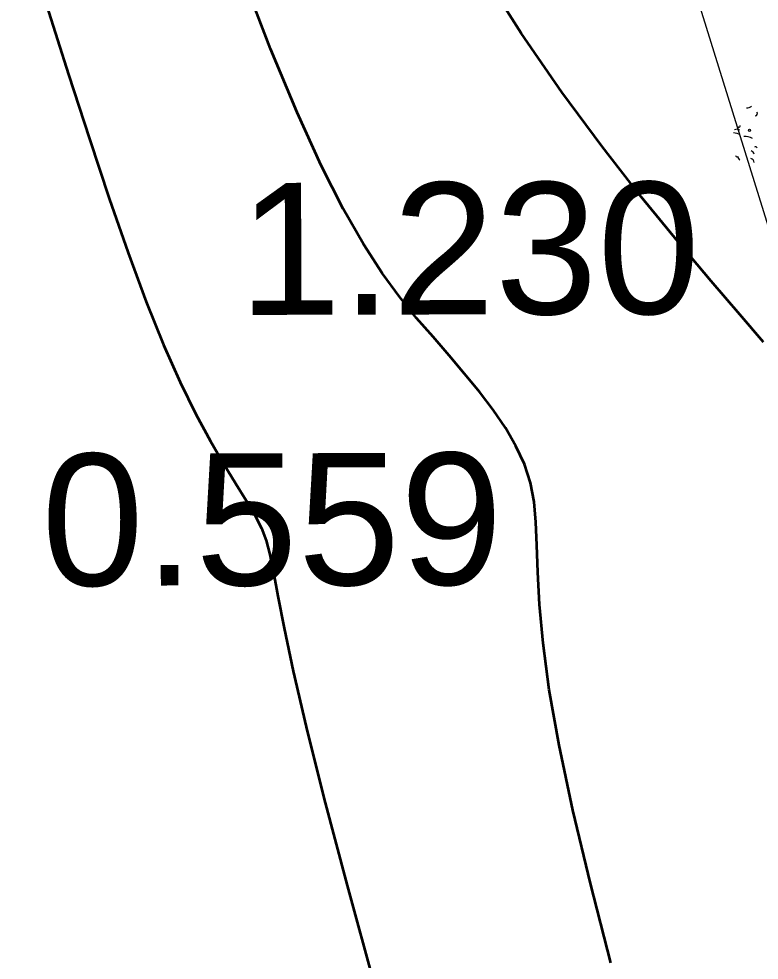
# Model space of a CAD drawing. Header units: millimetres. Extents: x 563604 to 809435, y 2337 to 1331933.
# Drawn here: x 736858 to 740224, y 1234832 to 1239113 of the extents above; entities that cross this region are included whole.
import ezdxf

# ---------------------------------------------------------------- set-up
doc = ezdxf.new("R2010")
doc.units = ezdxf.units.MM
for name, color, linetype, lineweight in [('A-ANNO-DIMS', 211, 'Continuous', 9), ('A-ANNO-DIMS-340', 211, 'Continuous', 9), ('CD TAI', 7, 'Continuous', 9), ('DM CAI-1', 9, 'Continuous', 35), ('ks_caytram-1', 253, 'Continuous', 9), ('MUONG DAT-1', 253, 'Continuous', 9), ('NCV_TKCS_HIEN TRANG_251226_dwg-1', 253, 'Continuous', 9)]:
    doc.layers.add(name, color=color, linetype=linetype, lineweight=lineweight)
doc.styles.add('Arial', font='arial_0.ttf', dxfattribs={"height": 600.128024})
doc.styles.add('Arial_2', font='arial_0.ttf', dxfattribs={"width": 0.9, "height": 1360})
doc.dimstyles.new('1_Dim_chi_tiet_khu_đất_1', dxfattribs={"dimscale": 304.8, "dimtxt": 1387.552784, "dimasz": 1.338583, "dimexe": 1.115486, "dimexo": 0.0625, "dimgap": 0.111549, "dimtad": 1, "dimdec": 0, "dimrnd": 5, "dimzin": 0, "dimdsep": 46, "dimtxsty": 'Arial_2', "dimblk1": 'OBLIQUE', "dimblk2": 'OBLIQUE', "dimsah": 1, "dimcen": 0.09, "dimdle": 1.115486, "dimazin": 0, "dimtfac": 1, "dimtdec": 4, "dimtix": 1, "dimtmove": 0, "dimatfit": 3, "dimfxl": 3.346457, "dimfxlon": 1, "dimtvp": 1, "dimtolj": 1, "dimtzin": 0, "dimarcsym": 2})

# ---------------------------------------------------------------- blocks, each defined once
blk = doc.blocks.new('NCV_TKCS_HIEN TRANG_251226_dwg_CX-2645538-TỔNG THỂ_HIỆN TRẠNG KHU ĐẤT')
at = {"layer": 'ks_caytram-1'}
blk.add_circle((723047.7, 1294046.5), 5.04, dxfattribs=at)
for centre, radius, start, end in [((723036.9, 1294182.4), 32.8, 265.9801, 307.6891), ((723073.4, 1294123.4), 10.4, 271.9771, 38.2601), ((722969.3, 1293965.2), 70.7, 58.882, 85.7499), ((722988.9, 1294029.2), 22.3, 52.8341, 116.5544), ((722999.6, 1294067.6), 6.37, 195.3891, 15.3891), ((723022.9, 1293938.6), 80.5, 61.1891, 91.0094), ((723050, 1293935), 18.9, 11.414, 74.273), ((723075.3, 1293965.3), 6.6, 2.6141, 134.0528), ((722990.5, 1293933.3), 6.76, 182.7541, 299.4031), ((723021.8, 1293932.9), 28.5, 191.0541, 231.1441), ((723049.1, 1293899.4), 19.6, 4.085, 78.555)]:
    blk.add_arc(centre, radius, start, end, dxfattribs=at)
blk = doc.blocks.new('NCV_TKCS_HIEN TRANG_251226_dwg-1595164-TỔNG THỂ_HIỆN TRẠNG KHU ĐẤT')
at = {"layer": 'DM CAI-1', "flags": 128}
for points in [[(740244, 1237642.7), (740136.4, 1237767.7), (740005.3, 1237920.3), (739854, 1238099.8), (739687.4, 1238304.2), (739510.1, 1238531.6), (739326.8, 1238780), (739142.2, 1239047.4), (738961.1, 1239332)], [(739548.6, 1234820.4), (739456.5, 1235181.6), (739377, 1235514.5), (739313.8, 1235810.2), (739269.5, 1236062), (739241.3, 1236273.2), (739225.2, 1236449.4), (739217.1, 1236596.3), (739212.9, 1236719.5), (739208.7, 1236824.6), (739200.4, 1236917.3), (739184, 1237003.2), (739156.3, 1237087.1), (739117.8, 1237170.1), (739070, 1237252.5), (739014.3, 1237334.6), (738952.1, 1237416.8), (738884.8, 1237499.2), (738814, 1237582.2), (738740.9, 1237666.1), (738666.6, 1237752.2), (738590.1, 1237846.6), (738509.9, 1237956.1), (738424.6, 1238087.8), (738332.6, 1238248.7), (738232.4, 1238445.9), (738122.7, 1238686.3), (738002, 1238976.9), (737869.6, 1239322.2)], [(736983.4, 1239174.3), (737083.6, 1238859.9), (737178.7, 1238566.6), (737269.1, 1238295.6), (737355.1, 1238048.3), (737437.3, 1237825.9), (737515.9, 1237629.8), (737591.1, 1237460.4), (737662.4, 1237315.7), (737728.8, 1237192.5), (737789.7, 1237088), (737844.1, 1236999.1), (737891.4, 1236923), (737930.7, 1236856.6), (737961.2, 1236797.1), (737982.9, 1236740.1), (737999.6, 1236676.6), (738015.7, 1236595.9), (738035.7, 1236487.8), (738064.1, 1236341.6), (738105.5, 1236147), (738164.3, 1235893.4), (738245.1, 1235570.5), (738350.7, 1235172.3), (738476.9, 1234711.8)]]:
    blk.add_lwpolyline(points, dxfattribs=at)
at = {"layer": 'MUONG DAT-1', "flags": 128}
blk.add_lwpolyline([(752286.9, 1199548), (747733.3, 1213433.3), (740799, 1236446.8), (737239.8, 1247927.9), (731715.3, 1265616), (728295.2, 1276774.1), (725536.1, 1284652.1), (720895.6, 1301124.3), (717081.2, 1300936.3), (710093.2, 1307531.3), (707990.2, 1306468.1), (691820.2, 1300720.9), (687515.8, 1297110), (687945.7, 1294643.5), (696311.8, 1277455.4), (695625.2, 1272682.1)], dxfattribs=at)
blk.add_blockref('NCV_TKCS_HIEN TRANG_251226_dwg_CX-2645538-TỔNG THỂ_HIỆN TRẠNG KHU ĐẤT', (17132.2, -55441))
at = {"layer": 'CD TAI', "char_height": 600.13, "width": 2512.823, "attachment_point": 1, "rotation": 0.1346, "line_spacing_factor": 0.941778, "style": 'Arial'}
for s, insert in [('1.230', (737856.3, 1238366.5)), ('0.559', (736959.5, 1237134.9))]:
    blk.add_mtext(s, dxfattribs=dict(at, insert=insert))
blk = doc.blocks.new('DIMBLOCK1-TỔNG THỂ_HIỆN TRẠNG KHU ĐẤT')
at = {"layer": 'A-ANNO-DIMS-340'}
for p, q in [((741408.5, 1206190.7), (721160, 1273417.7)), ((720281.4, 1272798), (721583.6, 1273190.2)), ((721258.1, 1273092.1), (720281.4, 1272798)), ((740333.8, 1206222.1), (741636, 1206614.3)), ((741310.4, 1206516.3), (740333.8, 1206222.1))]:
    blk.add_line(p, q, dxfattribs=at)
at = {"layer": 'A-ANNO-DIMS-340', "lineweight": 25}
for p, q in [((721258.1, 1273092.1), (721003.9, 1273228.6)), ((721258.1, 1273092.1), (721512.3, 1272955.6)), ((741310.4, 1206516.3), (741056.3, 1206652.8)), ((741310.4, 1206516.3), (741564.6, 1206379.8))]:
    blk.add_line(p, q, dxfattribs=at)
at = {"layer": 'A-ANNO-DIMS-340', "color": 0, "insert": (732330.2, 1242571.6), "char_height": 1360, "width": 5635.599, "attachment_point": 1, "rotation": 286.7621, "line_spacing_factor": 0.941778, "style": 'Arial_2'}
blk.add_mtext('69530', dxfattribs=at)
blk = doc.blocks.new('_Oblique')
at = {"color": 0, "linetype": 'ByBlock', "lineweight": -2}
blk.add_line((-0.5, -0.5), (0.5, 0.5), dxfattribs=at)

msp = doc.modelspace()

# ---------------------------------------------------------------- block references
at = {"layer": 'NCV_TKCS_HIEN TRANG_251226_dwg-1'}
msp.add_blockref('NCV_TKCS_HIEN TRANG_251226_dwg-1595164-TỔNG THỂ_HIỆN TRẠNG KHU ĐẤT', (0, 0), dxfattribs=at)

# ---------------------------------------------------------------- dimensions: what is measured, and where the dimension line sits
at = {"layer": 'A-ANNO-DIMS'}
dim = msp.add_linear_dim(base=(721258.1, 1273092.1), p1=(740333.8, 1206222.1), p2=(720281.4, 1272798), angle=286.7621, dimstyle='1_Dim_chi_tiet_khu_đất_1', override={"dimpost": '<>', "dimfxl": 69530.142663}, dxfattribs=at)
dim.commit()
dim.dimension.update_dxf_attribs({"geometry": 'DIMBLOCK1-TỔNG THỂ_HIỆN TRẠNG KHU ĐẤT', "text_midpoint": (731982.1, 1240014.4)})

doc.saveas('drawing.dxf')
